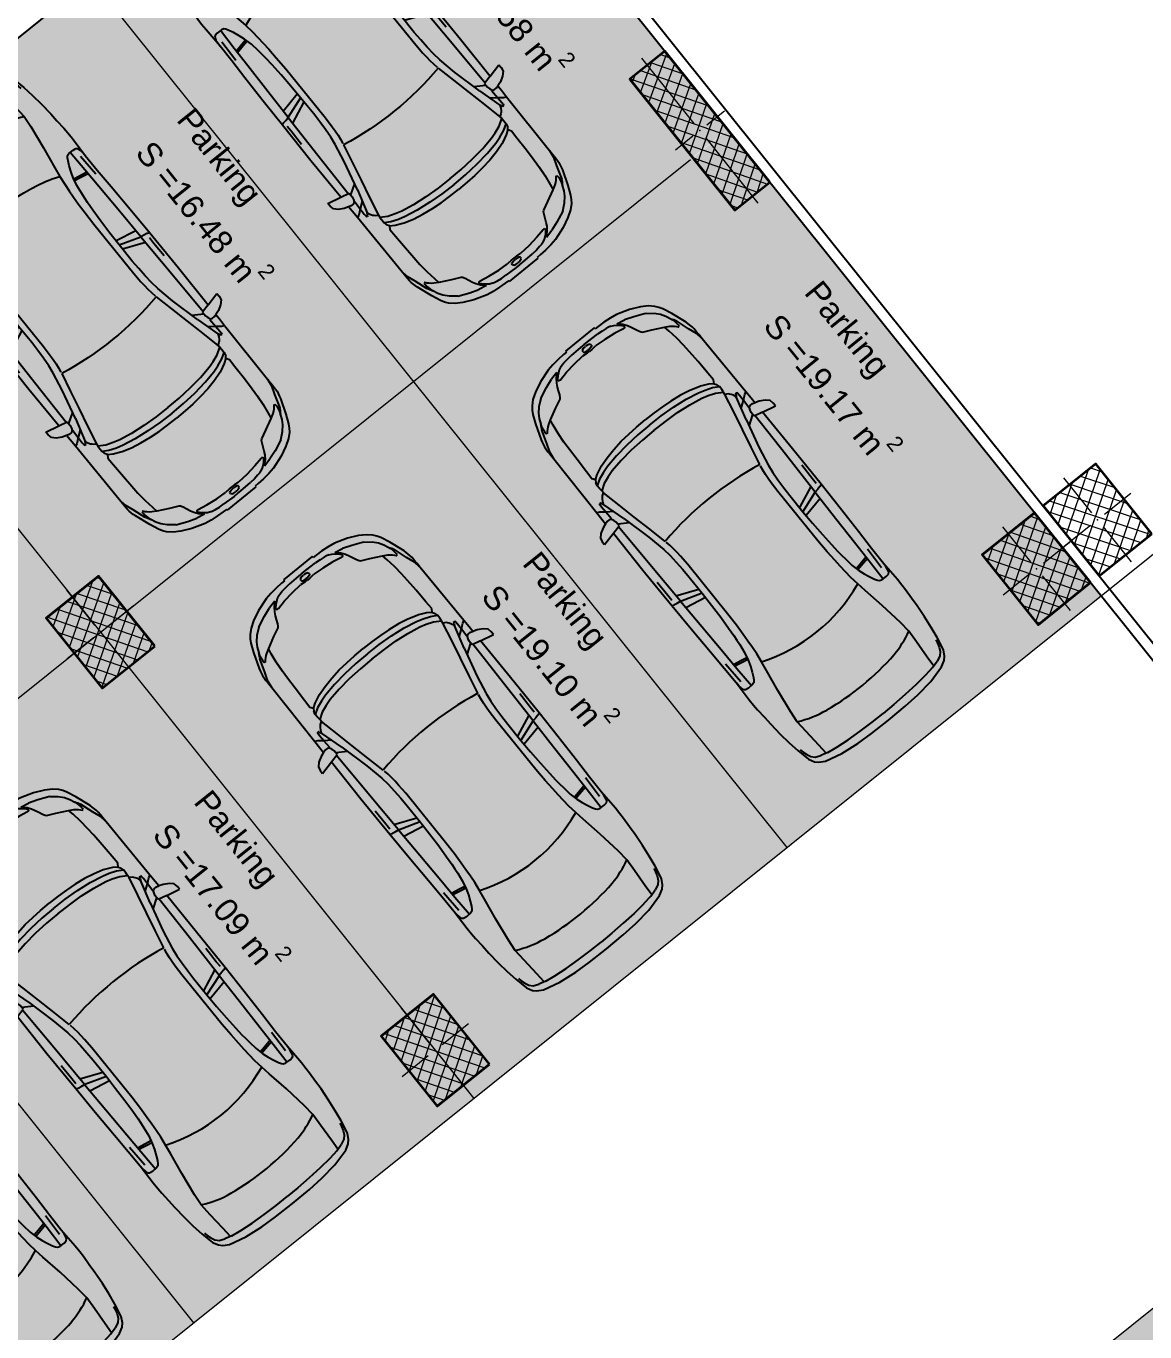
# Model space of a CAD drawing. Header units: metres. Extents: x 7511783 to 7512372, y 4692307 to 4692611.
# Drawn here: x 7511941.31 to 7511951.3, y 4692343.56 to 4692355.22 of the extents above; entities that cross this region are included whole.
import ezdxf

# ---------------------------------------------------------------- set-up
doc = ezdxf.new("R2010")
doc.units = ezdxf.units.M
for name, color, linetype, lineweight in [('A - Fill Zone_Pen_No__1', 7, 'Continuous', 0), ('A - Fill Zone_Pen_No__102', 254, 'Continuous', 0), ('A - Shtyllat', 7, 'Continuous', 0), ('A - Shtyllat_Pen_No__1', 7, 'Continuous', 0), ('A - Shtyllat_Pen_No__7', 7, 'Continuous', 0), ('A -Polyline_Pen_No__1', 7, 'Continuous', 0), ('A -Polyline_Pen_No__178', 43, 'Continuous', 0), ('A1 - Bodrumi -1', 7, 'Continuous', 0), ('A1 - Bodrumi -1_Pen_No__42', 8, 'Continuous', 0), ('bodrum 1 garazhat projekt', 7, 'Continuous', 0), ('garazhat-netw-amiri - b1', 20, 'Continuous', 0), ('Interior - Furniture _Pen_No__42', 8, 'Continuous', 0)]:
    doc.layers.add(name, color=color, linetype=linetype, lineweight=lineweight)
doc.styles.add('GENERATED_STYLE_1', font='arial.ttf')
pattern_1 = [(44.99999999999998, (0, 0), (-68.94290863686237, 68.94290863686243), []), (135.0000000000001, (0, 0), (68.94290863686219, 68.94290863686261), [])]

# ---------------------------------------------------------------- blocks, each defined once
blk = doc.blocks.new('Slab_4', base_point=(34583.08885707655, -54096.50522091701))
at = {"layer": 'A1 - Bodrumi -1_Pen_No__42', "color": 8, "linetype": 'Continuous', "lineweight": 25, "flags": 128}
blk.add_lwpolyline([(34583.08885707655, -54096.50522091701), (39036.49390857557, -73826.8491622882), (63168.79784286618, -68414.79881175431), (58723.04809055219, -48603.40321721155)], close=True, dxfattribs=at)
blk = doc.blocks.new('Slab_6', base_point=(63264.51523607764, -68393.3326743771))
at = {"layer": 'A1 - Bodrumi -1_Pen_No__42', "color": 8, "linetype": 'Continuous', "lineweight": 25, "flags": 128}
blk.add_lwpolyline([(63264.51523607764, -68393.3326743771), (83257.00457082294, -63909.70114019907), (75456.13369070938, -29146.91751099753, 0.0021919497620864), (57048.23205081843, -33332.54687322022), (60252.72529317138, -47612.63264707229), (58637.28843211705, -47925.70844958309), (58785.1422201114, -48589.27355840802), (58818.69832244765, -48581.63779186852)], format="xyb", close=True, dxfattribs=at)
blk = doc.blocks.new('Column_155', base_point=(53777.1903479538, -59346.75603761099))
at = {"layer": 'A - Shtyllat', "linetype": 'Continuous', "lineweight": 0}
h = blk.add_hatch(dxfattribs=at)
h.set_pattern_fill('CONCRETE_BLOCK', color=18, style=0, pattern_type=2)
h.set_pattern_definition(pattern_1)
h.paths.add_polyline_path([(54157.49394362318, -59671.36222227317), (53982.32727844208, -58890.77485406296), (53396.88675228442, -59022.1498529488), (53572.05341746553, -59802.737221159)])
at = {"layer": 'A - Shtyllat_Pen_No__1', "color": 7, "linetype": 'Continuous', "lineweight": 13}
for p, q in [((53759.67368143569, -59268.69730078997), (53672.09034884513, -58878.40361668486)), ((53855.24908477482, -59329.23937109287), (54147.96934785365, -59263.55187164996)), ((53699.13161113278, -59364.27270412909), (53406.41134805395, -59429.96020357202)), ((53794.70701447192, -59424.81477443201), (53882.29034706247, -59815.10845853711))]:
    blk.add_line(p, q, dxfattribs=at)
blk.add_point((53777.1903479538, -59346.75603761099), dxfattribs=at)
at = {"layer": 'A - Shtyllat_Pen_No__7', "color": 7, "linetype": 'Continuous', "lineweight": 35, "flags": 128}
blk.add_lwpolyline([(54157.49394362318, -59671.36222227317), (53982.32727844208, -58890.77485406296), (53396.88675228442, -59022.1498529488), (53572.05341746553, -59802.737221159)], close=True, dxfattribs=at)
blk = doc.blocks.new('Column_156', base_point=(52730.07264800667, -54680.53230855292))
at = {"layer": 'A - Shtyllat', "linetype": 'Continuous', "lineweight": 0}
h = blk.add_hatch(dxfattribs=at)
h.set_pattern_fill('CONCRETE_BLOCK', color=18, style=0, pattern_type=2)
h.set_pattern_definition(pattern_1)
h.paths.add_polyline_path([(53110.37624367606, -55005.13849321511), (52935.20957849494, -54224.5511250049), (52349.76905233729, -54355.92612389074), (52524.9357175184, -55136.51349210094)])
at = {"layer": 'A - Shtyllat_Pen_No__1', "color": 7, "linetype": 'Continuous', "lineweight": 13}
for p, q in [((52712.55598148856, -54602.4735717319), (52624.97264889801, -54212.1798876268)), ((52808.1313848277, -54663.01564203481), (53100.85164790652, -54597.32814259189)), ((52652.01391118565, -54698.04897507104), (52359.29364810682, -54763.73647451396)), ((52747.58931452478, -54758.59104537395), (52835.17264711535, -55148.88472947904))]:
    blk.add_line(p, q, dxfattribs=at)
blk.add_point((52730.07264800667, -54680.53230855292), dxfattribs=at)
at = {"layer": 'A - Shtyllat_Pen_No__7', "color": 7, "linetype": 'Continuous', "lineweight": 35, "flags": 128}
blk.add_lwpolyline([(53110.37624367606, -55005.13849321511), (52935.20957849494, -54224.5511250049), (52349.76905233729, -54355.92612389074), (52524.9357175184, -55136.51349210094)], close=True, dxfattribs=at)
blk = doc.blocks.new('Column_170', base_point=(60488.47486145736, -57840.71920536301))
at = {"layer": 'A - Shtyllat', "linetype": 'Continuous', "lineweight": 0}
h = blk.add_hatch(dxfattribs=at)
h.set_pattern_fill('CONCRETE_BLOCK', color=18, style=0, pattern_type=2)
h.set_pattern_definition(pattern_1)
h.paths.add_polyline_path([(60868.77845712675, -58165.32539002519), (60693.61179194562, -57384.73802181499), (60108.17126578798, -57516.11302070084), (60283.33793096909, -58296.70038891103)])
at = {"layer": 'A - Shtyllat_Pen_No__1', "color": 7, "linetype": 'Continuous', "lineweight": 13}
for p, q in [((60470.95819493925, -57762.660468542), (60383.3748623487, -57372.36678443689)), ((60566.53359827838, -57823.2025388449), (60859.25386135721, -57757.51503940199)), ((60410.41612463634, -57858.23587188112), (60117.69586155751, -57923.92337132405)), ((60505.99152797547, -57918.77794218404), (60593.57486056603, -58309.07162628913))]:
    blk.add_line(p, q, dxfattribs=at)
blk.add_point((60488.47486145736, -57840.71920536301), dxfattribs=at)
at = {"layer": 'A - Shtyllat_Pen_No__7', "color": 7, "linetype": 'Continuous', "lineweight": 35, "flags": 128}
blk.add_lwpolyline([(60868.77845712675, -58165.32539002519), (60693.61179194562, -57384.73802181499), (60108.17126578798, -57516.11302070084), (60283.33793096909, -58296.70038891103)], close=True, dxfattribs=at)
blk = doc.blocks.new('Column_171', base_point=(61169.62996149499, -57687.86550543923))
at = {"layer": 'A - Shtyllat', "linetype": 'Continuous', "lineweight": 0}
h = blk.add_hatch(dxfattribs=at)
h.set_pattern_fill('CONCRETE_BLOCK', color=18, style=0, pattern_type=2)
h.set_pattern_definition(pattern_1)
h.paths.add_polyline_path([(61549.93355716438, -58012.47169010141), (61374.76689198327, -57231.88432189122), (60789.32636582561, -57363.25932077705), (60964.49303100674, -58143.84668898725)])
at = {"layer": 'A - Shtyllat_Pen_No__1', "color": 7, "linetype": 'Continuous', "lineweight": 13}
for p, q in [((61152.11329497689, -57609.80676861821), (61064.52996238633, -57219.51308451311)), ((61091.57122467397, -57705.38217195734), (60798.85096159515, -57771.06967140026)), ((61247.68869831602, -57670.34883892112), (61540.40896139484, -57604.6613394782)), ((61187.14662801311, -57765.92424226025), (61274.72996060366, -58156.21792636536))]:
    blk.add_line(p, q, dxfattribs=at)
blk.add_point((61169.62996149499, -57687.86550543923), dxfattribs=at)
at = {"layer": 'A - Shtyllat_Pen_No__7', "color": 7, "linetype": 'Continuous', "lineweight": 35, "flags": 128}
blk.add_lwpolyline([(61549.93355716438, -58012.47169010141), (61374.76689198327, -57231.88432189122), (60789.32636582561, -57363.25932077705), (60964.49303100674, -58143.84668898725)], close=True, dxfattribs=at)
blk = doc.blocks.new('Column_172', base_point=(59506.10472816594, -53006.28710321696))
at = {"layer": 'A - Shtyllat', "linetype": 'Continuous', "lineweight": 0}
h = blk.add_hatch(dxfattribs=at)
h.set_pattern_fill('CONCRETE_BLOCK', color=18, style=0, pattern_type=2)
h.set_pattern_definition(pattern_1)
h.paths.add_polyline_path([(59865.47031882579, -53694.29609461875), (59537.03282161119, -52230.69477922462), (59146.73913750609, -52318.27811181517), (59475.17663472067, -53781.87942720931)])
at = {"layer": 'A - Shtyllat_Pen_No__1', "color": 7, "linetype": 'Continuous', "lineweight": 13}
for p, q in [((59488.58806164782, -52928.22836639594), (59324.36931304053, -52196.42770869888)), ((59428.04599134491, -53023.80376973507), (59232.89914929236, -53067.59543603035)), ((59584.16346498696, -52988.77043669884), (59779.31030703951, -52944.97877040357)), ((59523.62139468405, -53084.34584003798), (59687.84014329134, -53816.14649773505))]:
    blk.add_line(p, q, dxfattribs=at)
blk.add_point((59506.10472816594, -53006.28710321696), dxfattribs=at)
at = {"layer": 'A - Shtyllat_Pen_No__7', "color": 7, "linetype": 'Continuous', "lineweight": 35, "flags": 128}
blk.add_lwpolyline([(59865.47031882579, -53694.29609461875), (59537.03282161119, -52230.69477922462), (59146.73913750609, -52318.27811181517), (59475.17663472067, -53781.87942720931)], close=True, dxfattribs=at)
blk = doc.blocks.new('Car 05 22')
at = {"layer": 'Interior - Furniture _Pen_No__42', "color": 8, "linetype": 'Continuous', "lineweight": 25}
for p, q in [((1961.117547741, 983.221158223), (1928.938242309, 983.221158223)), ((1928.938242309, 983.221158223), (1957.843908175, 858.0544967500001)), ((1996.903176747, 974.9060932165999), (1961.117547741, 983.221158223)), ((2026.89661068, 945.007687052), (1996.903176747, 974.9060932165999)), ((2054.5732194, 897.577022836), (2026.89661068, 945.007687052)), ((-483.1389679684001, 817.2581826864), (-585.227090103, 801.027979058)), ((-372.3345973750002, 830.229933465), (-483.1389679684001, 817.2581826864)), ((-251.752794228, 841.043733947), (-372.3345973750002, 830.229933465)), ((-168.2198443133, 844.6061713611999), (-251.752794228, 841.043733947)), ((-78.35772569479998, 850.6357850930001), (-168.2198443133, 844.6061713611999)), ((-24.036324899, 852.2918850640001), (-78.35772569479998, 850.6357850930001)), ((40.3182760438, 852.3336850629998), (-24.036324899, 852.2918850640001)), ((230.8030912739, 845.5192631063), (40.3182760438, 852.3336850629998)), ((124.560977278, 791.3967861309999), (129.0398444, 820.4687779309999)), ((129.0398444, 820.4687779309999), (138.886242882, 832.3883788069998)), ((138.886242882, 832.3883788069998), (165.168377873, 840.275885275)), ((165.168377873, 840.275885275), (194.733578306, 844.324685204)), ((194.733578306, 844.324685204), (230.803091274, 845.519263106)), ((210.873013229, 809.2317387879999), (418.0703055720001, 816.1926024380003)), ((400.0158099590001, 847.596806379), (230.8030912739, 845.5192631063)), ((590.7241636140001, 851.6786068920001), (400.0158099590001, 847.596806379)), ((856.5325990199999, 856.169707455), (590.7241636140001, 851.6786068920001)), ((1129.8609284, 858.5331077519999), (856.5325990199999, 856.169707455)), ((1119.51383092, 833.2672045809999), (1115.14443198, 808.948201529)), ((1120.16623076, 836.3248049650001), (1119.51383092, 833.2672045809999)), ((1120.69723063, 838.160005195), (1120.16623076, 836.3248049650001)), ((1129.8609284, 858.5331077519999), (1120.69723063, 838.160005195)), ((1536.1071561, 860.3802508980001), (1129.8609284, 858.5331077519999)), ((1162.63563846, 830.4777734580001), (1220.13025657, 829.0713745190002)), ((1220.13025657, 829.0713745190002), (1369.65750367, 831.489072695)), ((1957.843908175, 858.0544967500001), (1536.1071561, 860.3802508980001)), ((1957.84390817, 858.0544967500001), (1977.22141076, 777.427813481)), ((2067.91700908, 857.6794056350001), (2054.5732194, 897.577022836)), ((2119.91703998, 857.4374531180001), (2067.91700908, 857.6794056350001)), ((2075.28112592, 835.6608695470001), (2067.91700908, 857.6794056350001)), ((2075.2191259, 809.3983893609999), (2075.28112592, 835.6608695470001)), ((2193.165590015, 856.4504063259001), (2119.91703998, 857.4374531180001)), ((2166.81146925, 813.814537484), (2182.27381684, 834.081841238)), ((2182.27381684, 834.081841238), (2193.16559002, 856.4504063260001)), ((2808.01466132, 852.5547640039999), (2193.165590015, 856.4504063259001)), ((2855.711363900001, 852.6327640009998), (2808.01466132, 852.5547640039999)), ((2808.01466132, 852.5547640039999), (2876.86636504, 843.317264394)), ((2891.44016583, 852.5287640049999), (2855.711363900001, 852.6327640009998)), ((2876.86636504, 843.317264394), (2954.16376923, 813.731165643)), ((2922.51356751, 852.034364026), (2891.44016583, 852.5287640049999)), ((2904.11849592, 832.8863289209997), (2905.06820589, 832.8379901159999)), ((2945.17226874, 849.4061641369999), (2922.51356751, 852.034364026)), ((2989.61447115, 839.6482645490003), (2945.17226874, 849.4061641369999)), ((3013.55027244, 833.064864827), (2989.61447115, 839.6482645490003)), ((3154.26138006, 782.5577669589998), (3013.55027244, 833.064864827)), ((-784.8200333720001, 721.8124613509999), (-815.0478655078, 667.7598955197002)), ((-757.6903274910002, 747.022066986), (-784.8200333720001, 721.8124613509999)), ((-706.3378894982, 775.7872218095), (-757.6903274910002, 747.022066986)), ((-729.425104913, 716.3992494200002), (-750.577082573, 669.7773949330001)), ((-701.0941271610001, 743.2591195180001), (-729.425104913, 716.3992494200002)), ((-585.227090103, 801.027979058), (-706.3378894982, 775.7872218095)), ((-664.8727541800001, 760.961322365), (-701.0941271610001, 743.2591195180001)), ((-626.571782751, 772.4860242179999), (-664.8727541800001, 760.961322365)), ((-594.8871138119998, 778.4895580349998), (-626.571782751, 772.4860242179999)), ((125.693926866, 743.8968737240001), (124.560977278, 791.3967861309999)), ((327.3887276080001, 761.920895626), (125.394377448, 756.455747737)), ((132.429139117, 722.8048827370001), (125.693926866, 743.8968737240001)), ((146.670770152, 710.6062742990001), (132.429139117, 722.8048827370001)), ((171.252864179, 696.6287725440001), (146.670770152, 710.6062742990001)), ((521.9507803269998, 764.6728959719999), (327.3887276080001, 761.920895626)), ((355.2943663540001, 762.315609428), (339.1227247570001, 683.1192857359999)), ((373.4006373970002, 762.5717151969999), (357.2289958010001, 683.375391506)), ((813.627009446, 769.327996556), (521.9507803269998, 764.6728959719999)), ((1108.59023357, 773.98329714), (813.627009446, 769.327996556)), ((1036.25651944, 772.8416796290002), (996.5002997029998, 578.7916468290002)), ((1041.96657906, 578.0240872360001), (1107.56627095, 773.967136299)), ((1173.32542975, 774.895061201), (1090.33970038, 577.89253068)), ((1115.14443198, 808.948201529), (1108.59023357, 773.98329714)), ((1108.59023357, 773.98329714), (1537.61805657, 780.025947399)), ((1537.61805657, 780.025611521), (1974.99295641, 786.0764425990001)), ((2000.39650233, 701.591770694), (1730.35620914, 633.8338533080002)), ((1939.15395607, 686.22492547), (1995.917261, 777.427813481)), ((1977.22141076, 777.427813481), (2019.59119012, 777.427813481)), ((2000.39650233, 701.591770694), (2213.53100788, 762.9814866290001)), ((2019.59119012, 777.427813481), (2044.48611622, 783.069509224)), ((2044.48611622, 783.069509224), (2063.35562216, 792.2740022800001)), ((2063.35562216, 792.2740022800001), (2070.42572439, 799.8521965630001)), ((2068.68333559, 787.696981005), (2065.39356605, 794.4584027669999)), ((2068.68333559, 787.696981005), (2148.02030692, 790.4828861469999)), ((2070.42572439, 799.8521965630001), (2075.2191259, 809.3983893609999)), ((2106.51930118, 732.1586113790001), (2148.02030692, 790.4828861469999)), ((2148.02030692, 790.4828861469999), (2166.81146925, 813.814537484)), ((2148.02030692, 790.4828861469999), (2205.61920777, 792.204186117)), ((2205.61920777, 792.204186117), (2227.21980808, 791.0038861380001)), ((2226.59190807, 769.8777067159999), (2213.53100788, 762.9814866290001)), ((2213.53100788, 762.9814866290001), (2238.34670825, 752.240186817)), ((2234.36910819, 773.9630864369999), (2226.59190807, 769.8828865080001)), ((2227.21980808, 791.0038861380001), (2232.61990816, 790.029986155)), ((2232.61990816, 790.029986155), (2237.93539134, 787.2871225249999)), ((2238.46067648, 776.864360243), (2234.36910819, 773.9630864369999)), ((2240.81890828, 784.03918626), (2237.93539134, 787.2871225249999)), ((2238.34670825, 752.240186817), (2258.53170854, 739.717487037)), ((2238.46067648, 776.864360243), (2240.85090828, 780.5209863219999)), ((2240.85090828, 780.5209863219999), (2240.81890828, 784.03918626)), ((2258.53170854, 739.717487037), (2269.0398087, 731.086787188)), ((2269.0398087, 731.086787188), (2278.83550884, 721.965087348)), ((2278.83550884, 721.965087348), (2293.79610906, 697.6509877739999)), ((2293.79610906, 697.6509877739999), (2317.1870094, 700.7385877199999)), ((2317.1870094, 700.7385877199999), (2345.74280982, 702.7498876850001)), ((2355.134199750001, 639.912801441), (2317.1870094, 700.7385877199999)), ((2345.74280982, 702.7498876850001), (2378.929310310001, 702.0184876970001)), ((2410.10490185, 649.1086815510001), (2378.929310310001, 702.0184876970001)), ((2378.929310310001, 702.0184876970001), (2410.57231077, 694.2028878339999)), ((2428.73881104, 681.7061880529999), (2457.25830016, 700.035535323)), ((2457.25830016, 700.035535323), (2535.4819126, 697.9905877680001)), ((2954.16376923, 813.731165643), (3075.78877375, 774.6896785450001)), ((3022.47491973, 758.305686711), (3023.66221975, 762.4851866380001)), ((3024.49924208, 753.7186598590001), (3022.47491973, 758.305686711)), ((3023.66221975, 762.4851866380001), (3034.64521991, 765.0503865930001)), ((3037.91041996, 743.452886971), (3024.49924208, 753.7186598590001)), ((3034.64521991, 765.0503865930001), (3046.93432009, 763.817386614)), ((3050.61522015, 730.6688871950001), (3037.91041996, 743.452886971)), ((3046.93432009, 763.817386614), (3060.9451203, 762.9292866300001)), ((3064.50712035, 714.6457874760001), (3050.61522015, 730.6688871950001)), ((3060.9451203, 762.9292866300001), (3089.85712072, 757.3861867269998)), ((3076.97452053, 697.807687771), (3064.50712035, 714.6457874760001)), ((3100.48402088, 763.1120866269999), (3075.78877375, 774.6896785450001)), ((3089.85712072, 757.3861867269998), (3108.43932099, 751.4304868319999)), ((3114.13862108, 753.3111867989999), (3100.48402088, 763.1120866269999)), ((3108.43932099, 751.4304868319999), (3122.8656212, 746.4359869189999)), ((3122.8656212, 746.4359869189999), (3114.13862108, 753.3111867989999)), ((3170.0706946, 726.5554905960001), (3122.8656212, 746.4359869189999)), ((3235.883818752, 747.6101556219), (3154.26138006, 782.5577669589998)), ((3211.69204952, 701.0151137130001), (3170.0706946, 726.5554905960001)), ((3254.25934432, 663.1775183300001), (3211.69204952, 701.0151137130001)), ((3269.07948628, 728.3294692490001), (3235.883818752, 747.6101556219)), ((3298.56678787, 705.6390702070001), (3269.07948628, 728.3294692490001)), ((3337.33388997, 663.3806719909999), (3298.56678787, 705.6390702070001)), ((-815.0478655078, 667.7598955197002), (-855.0523550635, 511.0116477078998)), ((-768.2719792499998, 602.2788720830002), (-782.764796709, 510.0106247469999)), ((-768.2719792499998, 602.2788720830002), (-750.577082573, 669.7773949330001)), ((-764.3441764490001, 617.261773195), (-665.728145997, 623.9546285630003)), ((-665.728145997, 623.9546285630003), (-500.877431885, 634.180288886)), ((-500.877431885, 634.180288886), (-383.0238853850001, 641.9613403830001)), ((-383.0238853850001, 641.9613403830001), (-274.220886173, 631.318400078)), ((-274.220886173, 631.318400078), (-56.404854203, 600.536895199)), ((-56.404854203, 600.536895199), (145.941775497, 566.5900898169999)), ((212.566754139, 676.5412700230002), (171.252864179, 696.6287725440001)), ((266.3151410770001, 654.566867265), (212.566754139, 676.5412700230002)), ((319.4903281550001, 636.426864989), (266.3151410770001, 654.566867265)), ((392.7088835140001, 617.8124267930001), (319.4903281550001, 636.426864989)), ((339.1227247570001, 683.1192857359999), (329.5580559370001, 633.8673348859999)), ((357.2289958010001, 683.375391506), (346.76505809, 629.492778784)), ((474.8166917820001, 607.1053878569999), (392.7088835140001, 617.8124267930001)), ((521.3449804749999, 601.6186871690002), (474.8166917820001, 607.1053878569999)), ((569.9935686519999, 596.8381865689998), (521.3449804749999, 601.6186871690002)), ((652.59274858, 590.9845858339997), (569.9935686519999, 596.8381865689998)), ((772.8388193580001, 584.9903850819998), (652.59274858, 590.9845858339997)), ((907.2666866909999, 580.298084493), (772.8388193580001, 584.9903850819998)), ((1403.02450604, 584.4121905939998), (1316.09897866, 580.475793563)), ((1483.8761315, 590.1361862749999), (1403.02450604, 584.4121905939998)), ((1562.00595611, 600.596478384), (1483.8761315, 590.1361862749999)), ((1730.35620914, 633.8338533080002), (1562.00595611, 600.596478384)), ((1779.61280153, 581.7538898049997), (1952.84760406, 621.338789111)), ((1952.84760406, 621.338789111), (2122.045506540001, 659.9572884350001)), ((2122.045506540001, 659.9572884350001), (2293.79610906, 697.6509877739999)), ((2293.79610906, 697.6386630720001), (2293.79610906, 697.6509877739999)), ((2379.77420337, 575.387091212), (2355.13301598, 639.9159014410001)), ((2436.02871163, 583.2244924540001), (2410.10490185, 649.1086815510001)), ((2410.57231077, 694.2028878339999), (2410.58631694, 694.1782473540001)), ((2428.73881104, 681.7061880529999), (2410.57231077, 694.2028878339999)), ((2428.77597173, 681.700745325), (2428.73881104, 681.7061880529999)), ((2428.77597173, 681.700745325), (2456.66545813, 639.8418234830003)), ((2453.63941421, 521.616582688), (2436.02871163, 583.2244924540001)), ((2456.66545813, 639.8418234830003), (2487.236391870001, 574.2621729599999)), ((2535.422612600001, 697.9916562040003), (2673.21491462, 695.5089878119999)), ((2535.46586986, 697.9894090810001), (2535.4819126, 697.988971943)), ((2673.21491462, 695.5089878119999), (2787.200816290001, 691.4809878819998)), ((2787.200816290001, 691.4809878819998), (2868.415817480001, 687.223087957)), ((2868.395882330001, 687.22488671), (2959.72331881, 678.984388101)), ((2959.72331881, 678.984388101), (2868.415817480001, 687.1969879569999)), ((2959.72331881, 678.984388101), (3047.2313201, 666.2002883250001)), ((3047.20992906, 666.2041971140001), (3100.00912087, 656.556188494)), ((3100.00912087, 656.556188494), (3076.97452053, 697.807687771)), ((3152.92075342, 553.873393456), (3100.00912087, 656.556188494)), ((3301.867263790001, 602.80900872), (3254.25934432, 663.1775183300001)), ((3301.867263790001, 602.80900872), (3346.015513130001, 501.4217980699999)), ((3374.49419199, 603.583974516), (3337.33388997, 663.3806719909999)), ((3418.40079436, 512.7439783509999), (3374.49419199, 603.583974516)), ((-855.0523550635, 511.0116477078998), (-874.6778528530002, 344.9579771100001)), ((-782.7621654889999, 510.027376359), (-794.5333543099999, 390.6265818930001)), ((145.941775497, 566.5900898169999), (233.261172115, 552.312592089)), ((233.261172115, 552.312592089), (315.3092800730001, 541.359190513)), ((315.2936019620001, 541.3606176840001), (384.2945810830001, 535.0794906230001)), ((384.2815104790001, 535.080362318), (454.174320738, 530.4191213629999)), ((454.170282107, 530.4193907049998), (526.242583163, 526.2868907769997)), ((526.2331313149998, 526.2873073839999), (627.7018846490002, 521.814890855)), ((627.698546207, 521.8149872519999), (756.75876515, 518.0884218199999)), ((756.75876515, 518.0884218199999), (1322.62824821, 518.052230308)), ((1041.96657906, 578.0240872360001), (907.2666866909999, 580.298084493)), ((1227.79815085, 577.5186957939999), (1041.96657906, 578.0240872360001)), ((1316.09897866, 580.475793563), (1227.79815085, 577.5186957939999)), ((1322.62824821, 518.052230308), (1420.49779626, 521.652890858)), ((1420.49066257, 521.652523245), (1466.64156934, 524.030772681)), ((1466.62639694, 524.0299908169999), (1510.87647584, 527.594696836)), ((1510.85529759, 527.5929907539999), (1554.25309822, 533.0576906580001)), ((1554.25309822, 533.0576906580001), (1596.82961355, 540.969674969)), ((1597.28918852, 541.1774857889999), (1596.65116701, 540.8889849259999)), ((1610.72419049, 544.0665862469999), (1779.61280153, 581.7538898049997)), ((2397.334105950001, 514.2584815219999), (2379.77250853, 575.3929912130001)), ((2419.31580918, 395.7362626700001), (2397.33316008, 514.2635815229997)), ((2477.61661773, 401.0764635800001), (2453.63941421, 521.616582688)), ((2487.236391870001, 574.2621729599999), (2491.79934275, 562.0052962960001)), ((2491.79994982, 562.0052962960001), (2517.90263133, 477.034766618)), ((2517.90263133, 477.034766618), (2537.54372273, 384.0810341510001)), ((3189.62073735, 475.569766106), (3152.92075342, 553.873393456)), ((3199.39883308, 466.7584630290001), (3189.62073735, 475.569766106)), ((3220.69886845, 454.388540188), (3199.39883308, 466.7584630290001)), ((3346.015513130001, 501.4217980699999), (3374.297465860001, 419.557472908)), ((3457.47689648, 393.0984834030001), (3418.40079436, 512.7439783509999)), ((-794.5333543099999, 390.6265818930001), (-802.4328468090001, 258.715288008)), ((2433.73206705, 266.091642182), (2419.31580918, 395.7362626700001)), ((2493.88922012, 269.050242651), (2477.61661773, 401.0764635800001)), ((2537.54372273, 384.0810341510001), (2551.45611664, 285.6281997640001)), ((3256.10680826, 439.2417534179999), (3220.67662376, 454.4014587129999)), ((3288.390194130001, 425.101248479), (3256.10680826, 439.2417534179999)), ((3319.36158057, 408.41284265), (3288.390194130001, 425.101248479)), ((3353.46269085, 384.2512837760001), (3319.36158057, 408.41284265)), ((3321.23357975, 370.497229407), (3320.99727986, 362.132926485)), ((3320.99727986, 362.132926485), (3338.31527228, 276.8564967000001)), ((3324.654278260001, 377.297531782), (3321.23357975, 370.497229407)), ((3328.30797666, 379.591332583), (3324.654278260001, 377.297531782)), ((3338.468372210001, 379.4523325350001), (3328.30797666, 379.591332583)), ((3363.640761200001, 357.811724976), (3338.468372210001, 379.4523325350001)), ((3377.182392130001, 359.9734848010001), (3353.46269085, 384.2512837760001)), ((3396.66521323, 315.8049103040001), (3363.640761200001, 357.811724976)), ((3391.09039087, 344.247647689), (3374.297465860001, 419.557472908)), ((3391.09039087, 344.247647689), (3377.182392130001, 359.9734848010001)), ((3468.34279707, 330.9338860280001), (3457.47689648, 393.0984834030001)), ((-874.6778528530002, 344.9579771100001), (-882.944054645, 194.680643518)), ((-802.4328468090001, 258.715288008), (-806.8131426489999, 124.936494209)), ((2441.61713002, 131.955220918), (2433.73181129, 266.093942182)), ((2503.10292147, 133.173421111), (2493.88922012, 269.050242651)), ((2551.45611664, 285.6281997640001), (2559.71041303, 193.693567653)), ((3338.31527228, 276.8564967000001), (3351.882966340001, 172.661960307)), ((3408.0703938, 289.3779877820001), (3396.66521323, 315.8049103040001)), ((3408.0703938, 289.3779877820001), (3413.77629411, 267.259988716)), ((3413.77548775, 267.2641933500001), (3418.45445829, 242.866384828)), ((3418.452194370001, 242.878189745), (3424.044894670001, 200.723791525)), ((3474.4914974, 263.721088865), (3468.34279707, 330.9338860280001)), ((3478.33319761, 199.917191559), (3474.4914974, 263.721088865)), ((-882.944054645, 194.680643518), (-885.3767076889999, 0)), ((-806.8131426489999, 124.936494209), (-808.0470753050001, 0)), ((2444.0197128, -0.0273000043277), (2441.61701245, 131.957220918)), ((2506.01959488, -3.86e-13), (2503.10292147, 133.173421111)), ((2559.71041303, 193.693567653), (2564.38081099, 101.185635342)), ((3351.882966340001, 172.661960307), (3358.343763510001, 75.87012649980001)), ((3424.044894670001, 200.723791525), (3427.72848251, 152.023715234)), ((3432.36383112, 39.98011396419999), (3427.72848251, 152.023715234)), ((3479.35651311, 164.9481933352), (3478.33319761, 199.917191559)), ((3489.519598210001, 164.9481933352), (3479.35651311, 164.9481933352)), ((3489.519598210001, -164.9481933352), (3489.519598210001, 164.9481933352)), ((-885.3767076889999, 0), (-882.944054645, -194.680643518)), ((-806.8131426489999, -124.936494209), (-808.0470753050001, 1.477e-13)), ((2444.0197128, 0.0273000043271), (2441.61701245, -131.957220918)), ((2564.38081099, 101.185635342), (2566.01761027, -0.00610000213065)), ((2564.38081099, -101.185635342), (2566.01761027, 0.00610000212997)), ((3353.95786543, 27.8932505984), (3358.343763510001, 75.87012649980001)), ((3353.95786543, 27.8932505984), (3353.95786543, -0.7649002671629999)), ((3353.95786543, -27.8932505984), (3353.95786543, 0.7649002671619999)), ((3370.89075802, 11.74110410089999), (3370.32315827, -0.7649002671629999)), ((3370.89075802, -11.74110410089999), (3370.32315827, 0.7649002671619999)), ((3372.49235732, 23.6550082622), (3370.89075802, 11.74110410089999)), ((3376.267285060001, 38.99395092400001), (3372.49235732, 23.6550082622)), ((3381.98685317, 46.5714162664), (3376.267285060001, 38.99395092400001)), ((3386.21005132, 48.3522168884), (3381.98685317, 46.5714162664)), ((3386.21005132, 48.3522168884), (3394.28954778, 48.3522168884)), ((3398.51284593, 46.5714162664), (3394.28954778, 48.3522168884)), ((3404.23226311, 38.99375151340001), (3398.51284593, 46.5714162664)), ((3404.23226311, 38.99375151340001), (3408.00714178, 23.6550082622)), ((3408.00714178, 23.6550082622), (3409.766541010001, 8.055102813469999)), ((3409.766541010001, 8.055102813469999), (3409.766541010001, -4.961e-13)), ((3431.76949509, 57.3729975776), (3431.76949509, 56.7710829698)), ((3432.04453126, -0.0109000038072), (3432.36383112, 39.98011396419999)), ((3432.04453126, 0.0109000038063), (3432.36383112, -39.98011396419999)), ((2506.01959488, -2.78e-13), (2503.10292147, -133.173421111)), ((2559.71041303, -193.693567653), (2564.38081099, -101.185635342)), ((3351.882966340001, -172.661960307), (3358.343763510001, -75.87012649980001)), ((3353.95786543, -27.8932505984), (3358.343763510001, -75.87012649980001)), ((3372.49235732, -23.6550082622), (3370.89075802, -11.74110410089999)), ((3376.267285060001, -38.99395092400001), (3372.49235732, -23.6550082622)), ((3381.98685317, -46.5714162664), (3376.267285060001, -38.99395092400001)), ((3386.21005132, -48.3522168884), (3381.98685317, -46.5714162664)), ((3386.21005132, -48.3522168884), (3394.28954778, -48.3522168884)), ((3398.51284593, -46.5714162664), (3394.28954778, -48.3522168884)), ((3404.23226311, -38.99375151340001), (3398.51284593, -46.5714162664)), ((3404.23226311, -38.99375151340001), (3408.00714178, -23.6550082622)), ((3408.00714178, -23.6550082622), (3409.766541010001, -8.055102813469999)), ((3409.766541010001, -8.055102813469999), (3409.766541010001, -3.892e-13)), ((3432.36383112, -39.98011396419999), (3427.72848251, -152.023715234)), ((3431.76949509, -57.3729975776), (3431.76949509, -56.7710829698)), ((-882.944054645, -194.680643518), (-874.6778528530002, -344.9579771100001)), ((-802.4328468090001, -258.715288008), (-806.8131426489999, -124.936494209)), ((2441.61713002, -131.955220918), (2433.73181129, -266.093942182)), ((2503.10292147, -133.173421111), (2493.88922012, -269.050242651)), ((2551.45611664, -285.6281997640001), (2559.71041303, -193.693567653)), ((3338.31527228, -276.8564967000001), (3351.882966340001, -172.661960307)), ((3418.452194370001, -242.878189745), (3424.044894670001, -200.723791525)), ((3424.044894670001, -200.723791525), (3427.72848251, -152.023715234)), ((3474.4914974, -263.721088865), (3478.33319761, -199.917191559)), ((3478.33319761, -199.917191559), (3479.35651311, -164.9481933352)), ((3479.35651311, -164.9481933352), (3489.519598210001, -164.9481933352)), ((-874.6778528530002, -344.9579771100001), (-855.0523550635, -511.0116477078998)), ((-794.5333543099999, -390.6265818930001), (-802.4328468090001, -258.715288008)), ((2433.73206705, -266.091642182), (2419.31580918, -395.7362626700001)), ((2493.88922012, -269.050242651), (2477.61661773, -401.0764635800001)), ((2537.54372273, -384.0810341510001), (2551.45611664, -285.6281997640001)), ((3320.99727986, -362.132926485), (3338.31527228, -276.8564967000001)), ((3396.66521323, -315.8049103040001), (3363.640761200001, -357.811724976)), ((3391.09039087, -344.247647689), (3374.297465860001, -419.557472908)), ((3391.09039087, -344.247647689), (3377.182392130001, -359.9734848010001)), ((3408.0703938, -289.3779877820001), (3396.66521323, -315.8049103040001)), ((3408.0703938, -289.3779877820001), (3413.77629411, -267.259988716)), ((3413.77548775, -267.2641933500001), (3418.45445829, -242.866384828)), ((3457.47689648, -393.0984834030001), (3468.34279707, -330.9338860280001)), ((3468.34279707, -330.9338860280001), (3474.4914974, -263.721088865)), ((-782.7621654889999, -510.027376359), (-794.5333543099999, -390.6265818930001)), ((2419.31580918, -395.7362626700001), (2397.33316008, -514.2635815229997)), ((2477.61661773, -401.0764635800001), (2453.63941421, -521.616582688)), ((2517.90263133, -477.034766618), (2537.54372273, -384.0810341510001)), ((3220.69886845, -454.388540188), (3199.39883308, -466.7584630290001)), ((3256.10680826, -439.2417534179999), (3220.67662376, -454.4014587129999)), ((3288.390194130001, -425.101248479), (3256.10680826, -439.2417534179999)), ((3319.36158057, -408.41284265), (3288.390194130001, -425.101248479)), ((3353.46269085, -384.2512837760001), (3319.36158057, -408.41284265)), ((3321.23357975, -370.497229407), (3320.99727986, -362.132926485)), ((3324.654278260001, -377.297531782), (3321.23357975, -370.497229407)), ((3328.30797666, -379.591332583), (3324.654278260001, -377.297531782)), ((3338.468372210001, -379.4523325350001), (3328.30797666, -379.591332583)), ((3363.640761200001, -357.811724976), (3338.468372210001, -379.4523325350001)), ((3346.015513130001, -501.4217980699999), (3374.297465860001, -419.557472908)), ((3377.182392130001, -359.9734848010001), (3353.46269085, -384.2512837760001)), ((3418.40079436, -512.7439783509999), (3457.47689648, -393.0984834030001)), ((-855.0523550635, -511.0116477078998), (-815.0478655078, -667.7598955197002)), ((-768.2719792499998, -602.2788720830002), (-782.764796709, -510.0106247469999)), ((-56.404854203, -600.536895199), (145.941775497, -566.5900898169999)), ((145.941775497, -566.5900898169999), (233.261172115, -552.312592089)), ((233.261172115, -552.312592089), (315.3092800730001, -541.359190513)), ((315.2936019620001, -541.3606176840001), (384.2945810830001, -535.0794906230001)), ((384.2815104790001, -535.080362318), (454.174320738, -530.4191213629999)), ((454.170282107, -530.4193907049998), (526.242583163, -526.2868907769997)), ((526.2331313149998, -526.2873073839999), (627.7018846490002, -521.814890855)), ((627.698546207, -521.8149872519999), (756.75876515, -518.0884218199999)), ((756.75876515, -518.0884218199999), (1322.62824821, -518.052230308)), ((907.2666866909999, -580.298084493), (772.8388193580001, -584.9903850819998)), ((1041.96657906, -578.0240872360001), (907.2666866909999, -580.298084493)), ((1036.25651944, -772.8416796290002), (996.5002997029998, -578.7916468290002)), ((1227.79815085, -577.5186957939999), (1041.96657906, -578.0240872360001)), ((1041.96657906, -578.0240872360001), (1107.56627095, -773.967136299)), ((1173.32542975, -774.895061201), (1090.33970038, -577.89253068)), ((1316.09897866, -580.475793563), (1227.79815085, -577.5186957939999)), ((1403.02450604, -584.4121905939998), (1316.09897866, -580.475793563)), ((1322.62824821, -518.052230308), (1420.49779626, -521.652890858)), ((1420.49066257, -521.652523245), (1466.64156934, -524.030772681)), ((1466.62639694, -524.0299908169999), (1510.87647584, -527.594696836)), ((1510.85529759, -527.5929907539999), (1554.25309822, -533.0576906580001)), ((1554.25309822, -533.0576906580001), (1596.82961355, -540.969674969)), ((1597.28918852, -541.1774857889999), (1596.65116701, -540.8889849259999)), ((1610.72419049, -544.0665862469999), (1779.61280153, -581.7538898049997)), ((1779.61280153, -581.7538898049997), (1952.84760406, -621.338789111)), ((2379.77420337, -575.387091212), (2355.13301598, -639.9159014410001)), ((2397.334105950001, -514.2584815219999), (2379.77250853, -575.3929912130001)), ((2453.63941421, -521.616582688), (2436.02871163, -583.2244924540001)), ((2456.66545813, -639.8418234830003), (2487.236391870001, -574.2621729599999)), ((2487.236391870001, -574.2621729599999), (2491.79934275, -562.0052962960001)), ((2491.79994982, -562.0052962960001), (2517.90263133, -477.034766618)), ((3152.92075342, -553.873393456), (3100.00912087, -656.556188494)), ((3189.62073735, -475.569766106), (3152.92075342, -553.873393456)), ((3199.39883308, -466.7584630290001), (3189.62073735, -475.569766106)), ((3301.867263790001, -602.80900872), (3346.015513130001, -501.4217980699999)), ((3374.49419199, -603.583974516), (3418.40079436, -512.7439783509999)), ((-815.0478655078, -667.7598955197002), (-784.8200333720001, -721.8124613509999)), ((-768.2719792499998, -602.2788720830002), (-750.577082573, -669.7773949330001)), ((-764.3441764490001, -617.261773195), (-665.728145997, -623.9546285630003)), ((-729.425104913, -716.3992494200002), (-750.577082573, -669.7773949330001)), ((-665.728145997, -623.9546285630003), (-500.877431885, -634.180288886)), ((-500.877431885, -634.180288886), (-383.0238853850001, -641.9613403830001)), ((-383.0238853850001, -641.9613403830001), (-274.220886173, -631.318400078)), ((-274.220886173, -631.318400078), (-56.404854203, -600.536895199)), ((171.252864179, -696.6287725440001), (146.670770152, -710.6062742990001)), ((212.566754139, -676.5412700230002), (171.252864179, -696.6287725440001)), ((266.3151410770001, -654.566867265), (212.566754139, -676.5412700230002)), ((319.4903281550001, -636.426864989), (266.3151410770001, -654.566867265)), ((392.7088835140001, -617.8124267930001), (319.4903281550001, -636.426864989)), ((339.1227247570001, -683.1192857359999), (329.5580559370001, -633.8673348859999)), ((355.2943663540001, -762.315609428), (339.1227247570001, -683.1192857359999)), ((357.2289958010001, -683.375391506), (346.76505809, -629.492778784)), ((373.4006373970002, -762.5717151969999), (357.2289958010001, -683.375391506)), ((474.8166917820001, -607.1053878569999), (392.7088835140001, -617.8124267930001)), ((521.3449804749999, -601.6186871690002), (474.8166917820001, -607.1053878569999)), ((569.9935686519999, -596.8381865689998), (521.3449804749999, -601.6186871690002)), ((652.59274858, -590.9845858339997), (569.9935686519999, -596.8381865689998)), ((772.8388193580001, -584.9903850819998), (652.59274858, -590.9845858339997)), ((1483.8761315, -590.1361862749999), (1403.02450604, -584.4121905939998)), ((1562.00595611, -600.596478384), (1483.8761315, -590.1361862749999)), ((1730.35620914, -633.8338533080002), (1562.00595611, -600.596478384)), ((2000.39650233, -701.591770694), (1730.35620914, -633.8338533080002)), ((1939.15395607, -686.22492547), (1995.917261, -777.427813481)), ((1952.84760406, -621.338789111), (2122.045506540001, -659.9572884350001)), ((2122.045506540001, -659.9572884350001), (2293.79610906, -697.6509877739999)), ((2278.83550884, -721.965087348), (2293.79610906, -697.6509877739999)), ((2293.79610906, -697.6386630720001), (2293.79610906, -697.6509877739999)), ((2293.79610906, -697.6509877739999), (2317.1870094, -700.7385877199999)), ((2355.134199750001, -639.912801441), (2317.1870094, -700.7385877199999)), ((2410.10490185, -649.1086815510001), (2378.929310310001, -702.0184876970001)), ((2378.929310310001, -702.0184876970001), (2410.57231077, -694.2028878339999)), ((2436.02871163, -583.2244924540001), (2410.10490185, -649.1086815510001)), ((2428.73881104, -681.7061880529999), (2410.57231077, -694.2028878339999)), ((2410.57231077, -694.2028878339999), (2410.58631694, -694.1782473540001)), ((2428.77597173, -681.700745325), (2428.73881104, -681.7061880529999)), ((2428.73881104, -681.7061880529999), (2457.25830016, -700.035535323)), ((2428.77597173, -681.700745325), (2456.66545813, -639.8418234830003)), ((2457.25830016, -700.035535323), (2535.4819126, -697.9905877680001)), ((2535.422612600001, -697.9916562040003), (2673.21491462, -695.5089878119999)), ((2535.46586986, -697.9894090810001), (2535.4819126, -697.988971943)), ((2673.21491462, -695.5089878119999), (2787.200816290001, -691.4809878819998)), ((2787.200816290001, -691.4809878819998), (2868.415817480001, -687.223087957)), ((2868.395882330001, -687.22488671), (2959.72331881, -678.984388101)), ((2959.72331881, -678.984388101), (2868.415817480001, -687.1969879569999)), ((2959.72331881, -678.984388101), (3047.2313201, -666.2002883250001)), ((3047.20992906, -666.2041971140001), (3100.00912087, -656.556188494)), ((3076.97452053, -697.807687771), (3064.50712035, -714.6457874760001)), ((3100.00912087, -656.556188494), (3076.97452053, -697.807687771)), ((3254.25934432, -663.1775183300001), (3211.69204952, -701.0151137130001)), ((3301.867263790001, -602.80900872), (3254.25934432, -663.1775183300001)), ((3298.56678787, -705.6390702070001), (3337.33388997, -663.3806719909999)), ((3337.33388997, -663.3806719909999), (3374.49419199, -603.583974516)), ((-784.8200333720001, -721.8124613509999), (-757.6903274910002, -747.022066986)), ((-757.6903274910002, -747.022066986), (-706.3378894982, -775.7872218095)), ((-701.0941271610001, -743.2591195180001), (-729.425104913, -716.3992494200002)), ((-706.3378894982, -775.7872218095), (-585.227090103, -801.027979058)), ((-664.8727541800001, -760.961322365), (-701.0941271610001, -743.2591195180001)), ((-626.571782751, -772.4860242179999), (-664.8727541800001, -760.961322365)), ((-594.8871138119998, -778.4895580349998), (-626.571782751, -772.4860242179999)), ((-585.227090103, -801.027979058), (-483.149337101, -817.256968783)), ((125.693926866, -743.8968737240001), (124.560977278, -791.3967861309999)), ((124.560977278, -791.3967861309999), (129.0398444, -820.4687779309999)), ((327.3887276080001, -761.920895626), (125.394377448, -756.455747737)), ((132.429139117, -722.8048827370001), (125.693926866, -743.8968737240001)), ((146.670770152, -710.6062742990001), (132.429139117, -722.8048827370001)), ((210.873013229, -809.2317387879999), (418.0703055720001, -816.1926024380003)), ((521.9507803269998, -764.6728959719999), (327.3887276080001, -761.920895626)), ((813.627009446, -769.327996556), (521.9507803269998, -764.6728959719999)), ((1108.59023357, -773.98329714), (813.627009446, -769.327996556)), ((1108.59023357, -773.98329714), (1537.61805657, -780.025947399)), ((1115.14443198, -808.948201529), (1108.59023357, -773.98329714)), ((1119.51383092, -833.2672045809999), (1115.14443198, -808.948201529)), ((1537.61805657, -780.025611521), (1974.99295641, -786.0764425990001)), ((1957.84390817, -858.0544967500001), (1977.22141076, -777.427813481)), ((1977.22141076, -777.427813481), (2019.59119012, -777.427813481)), ((2000.39650233, -701.591770694), (2213.53100788, -762.9814866290001)), ((2019.59119012, -777.427813481), (2044.48611622, -783.069509224)), ((2044.48611622, -783.069509224), (2063.35562216, -792.2740022800001)), ((2063.35562216, -792.2740022800001), (2070.42572439, -799.8521965630001)), ((2068.68333559, -787.696981005), (2065.39356605, -794.4584027669999)), ((2068.68333559, -787.696981005), (2148.02030692, -790.4828861469999)), ((2070.42572439, -799.8521965630001), (2075.2191259, -809.3983893609999)), ((2075.2191259, -809.3983893609999), (2075.28112592, -835.6608695470001)), ((2106.51930118, -732.1586113790001), (2148.02030692, -790.4828861469999)), ((2148.02030692, -790.4828861469999), (2166.81146925, -813.814537484)), ((2148.02030692, -790.4828861469999), (2205.61920777, -792.204186117)), ((2166.81146925, -813.814537484), (2182.27381684, -834.081841238)), ((2205.61920777, -792.204186117), (2227.21980808, -791.0038861380001)), ((2213.53100788, -762.9814866290001), (2238.34670825, -752.240186817)), ((2226.59190807, -769.8777067159999), (2213.53100788, -762.9814866290001)), ((2234.36910819, -773.9630864369999), (2226.59190807, -769.8828865080001)), ((2227.21980808, -791.0038861380001), (2232.61990816, -790.029986155)), ((2232.61990816, -790.029986155), (2237.93539134, -787.2871225249999)), ((2238.46067648, -776.864360243), (2234.36910819, -773.9630864369999)), ((2240.81890828, -784.03918626), (2237.93539134, -787.2871225249999)), ((2238.34670825, -752.240186817), (2258.53170854, -739.717487037)), ((2238.46067648, -776.864360243), (2240.85090828, -780.5209863219999)), ((2240.85090828, -780.5209863219999), (2240.81890828, -784.03918626)), ((2258.53170854, -739.717487037), (2269.0398087, -731.086787188)), ((2269.0398087, -731.086787188), (2278.83550884, -721.965087348)), ((2317.1870094, -700.7385877199999), (2345.74280982, -702.7498876850001)), ((2345.74280982, -702.7498876850001), (2378.929310310001, -702.0184876970001)), ((2876.86636504, -843.317264394), (2954.16376923, -813.731165643)), ((2954.16376923, -813.731165643), (3075.78877375, -774.6896785450001)), ((3013.55027244, -833.064864827), (3154.26138006, -782.5577669589998)), ((3024.49924208, -753.7186598590001), (3022.47491973, -758.305686711)), ((3022.47491973, -758.305686711), (3023.66221975, -762.4851866380001)), ((3023.66221975, -762.4851866380001), (3034.64521991, -765.0503865930001)), ((3037.91041996, -743.452886971), (3024.49924208, -753.7186598590001)), ((3034.64521991, -765.0503865930001), (3046.93432009, -763.817386614)), ((3050.61522015, -730.6688871950001), (3037.91041996, -743.452886971)), ((3046.93432009, -763.817386614), (3060.9451203, -762.9292866300001)), ((3064.50712035, -714.6457874760001), (3050.61522015, -730.6688871950001)), ((3060.9451203, -762.9292866300001), (3089.85712072, -757.3861867269998)), ((3100.48402088, -763.1120866269999), (3075.78877375, -774.6896785450001)), ((3089.85712072, -757.3861867269998), (3108.43932099, -751.4304868319999)), ((3114.13862108, -753.3111867989999), (3100.48402088, -763.1120866269999)), ((3108.43932099, -751.4304868319999), (3122.8656212, -746.4359869189999)), ((3122.8656212, -746.4359869189999), (3114.13862108, -753.3111867989999)), ((3170.0706946, -726.5554905960001), (3122.8656212, -746.4359869189999)), ((3154.26138006, -782.5577669589998), (3235.883818752, -747.6101556219)), ((3211.69204952, -701.0151137130001), (3170.0706946, -726.5554905960001)), ((3235.883818752, -747.6101556219), (3269.07948628, -728.3294692490001)), ((3269.07948628, -728.3294692490001), (3298.56678787, -705.6390702070001)), ((-483.149337101, -817.256968783), (-372.3345973750002, -830.229933465)), ((-372.3345973750002, -830.229933465), (-251.752794228, -841.043733947)), ((-251.752794228, -841.043733947), (-168.2198443133, -844.6061713611999)), ((-168.2198443133, -844.6061713611999), (-78.35772569479998, -850.6357850930001)), ((-78.35772569479998, -850.6357850930001), (-24.036324899, -852.2918850640001)), ((-24.036324899, -852.2918850640001), (40.3182760438, -852.3336850629998)), ((40.3182760438, -852.3336850629998), (230.8030912739, -845.5192631063)), ((129.0398444, -820.4687779309999), (138.886242882, -832.3883788069998)), ((138.886242882, -832.3883788069998), (165.168377873, -840.275885275)), ((165.168377873, -840.275885275), (194.733578306, -844.324685204)), ((194.733578306, -844.324685204), (230.803091274, -845.519263106)), ((230.8030912739, -845.5192631063), (400.0158099590001, -847.596806379)), ((400.0158099590001, -847.596806379), (590.7241636140001, -851.6786068920001)), ((590.7241636140001, -851.6786068920001), (856.5325990199999, -856.169707455)), ((856.5325990199999, -856.169707455), (1129.8609284, -858.5331077519999)), ((1120.16623076, -836.3248049650001), (1119.51383092, -833.2672045809999)), ((1120.69723063, -838.160005195), (1120.16623076, -836.3248049650001)), ((1129.8609284, -858.5331077519999), (1120.69723063, -838.160005195)), ((1129.8609284, -858.5331077519999), (1536.1071561, -860.3802508980001)), ((1162.63563846, -830.4777734580001), (1220.13025657, -829.0713745190002)), ((1220.13025657, -829.0713745190002), (1369.65750367, -831.489072695)), ((1536.1071561, -860.3802508980001), (1957.84390817, -858.0544967500001)), ((1957.84390817, -858.0544967500001), (1928.938242309, -983.221158223)), ((2026.89661068, -945.007687052), (2054.5732194, -897.577022836)), ((2054.5732194, -897.577022836), (2067.917009081, -857.6794056350001)), ((2075.28112592, -835.6608695470001), (2067.91700908, -857.6794056350001)), ((2067.917009081, -857.6794056350001), (2119.91703998, -857.4374531180001)), ((2119.91703998, -857.4374531180001), (2193.165590015, -856.4504063259001)), ((2182.27381684, -834.081841238), (2193.16559002, -856.4504063260001)), ((2193.165590015, -856.4504063259001), (2808.01466132, -852.5547640039999)), ((2808.01466132, -852.5547640039999), (2876.86636504, -843.317264394)), ((2808.01466132, -852.5547640039999), (2855.711363900001, -852.6327640009998)), ((2855.711363900001, -852.6327640009998), (2891.44016583, -852.5287640049999)), ((2891.44016583, -852.5287640049999), (2922.51356751, -852.034364026)), ((2922.51356751, -852.034364026), (2945.17226874, -849.4061641369999)), ((2945.17226874, -849.4061641369999), (2989.61447115, -839.6482645490003)), ((2989.61447115, -839.6482645490003), (3013.55027244, -833.064864827)), ((1928.938242309, -983.221158223), (1961.117547741, -983.221158223)), ((1961.117547741, -983.221158223), (1996.903176747, -974.9060932165999)), ((1996.903176747, -974.9060932165999), (2026.89661068, -945.007687052))]:
    blk.add_line(p, q, dxfattribs=at)
for centre, radius, start, end in [((492.8743121958, 217.6762888661), 973.2499460395999, 154.1544541405, 170.9117329646), ((1649.811844864, 0), 1520.416064058, 158.6992078, 201.3007921999999), ((-1245.217819199, 0), 2907.303426369, 349.2141992177, 10.78580078235), ((1856.361619248, -1.736472437241999), 2353.963924674, 170.8803955853, 189.9222862500999), ((492.8743121958, -217.6762888661), 973.2499460395999, 191.230533967, 205.8455458595)]:
    blk.add_arc(centre, radius, start, end, dxfattribs=at)
blk = doc.blocks.new('A$C75F44AD6')
at = {"layer": 'A - Fill Zone_Pen_No__102', "linetype": 'Continuous', "lineweight": 0}
for points in [[(59991.7203948705, 19930.64094310736), (58982.26860161232, 24425.35674218999), (62099.52065412515, 25134.69445606514), (62489.81433823026, 25222.27778865569), (63499.74162273534, 20721.78404299705)], [(58982.26860161232, 24425.35674218999), (59991.7203948705, 19930.64094310736), (56496.56967609173, 19146.31631700226), (55490.05185497171, 23631.61662361279)], [(53369.34152051374, 18444.55485357564), (52365.12268152616, 22919.61030902986), (55198.70495233264, 23564.39832622944), (55492.35083890357, 23621.37176443781), (56496.56966440584, 19146.31630595746)], [(59991.7203948705, 19930.64094310736), (63500.57444646814, 20718.04061322853), (64668.11960864305, 15515.16137552425), (61160.17048288481, 14727.96476161162)], [(59991.7203948705, 19930.64094310736), (56496.56966884085, 19146.31634931399), (57664.11483248562, 13943.43700150102), (61160.17048288481, 14727.96476161162)], [(53369.34152051374, 18444.55485357564), (56496.56967681517, 19146.31627141714), (57664.11483649565, 13943.43704482863), (54536.88668816853, 13241.6755914516)], [(53369.34152051374, 18444.55485357564), (54536.88668816853, 13241.67559145159), (51407.9806881898, 12539.53762201698), (50240.43557167814, 17742.41693296275)], [(58814.14515963742, 8818.608379447542), (62312.15206327973, 9603.57394389982), (63373.93546944412, 4869.568475341221), (59875.82531984126, 4085.062018232362)]]:
    blk.add_hatch(color=7, dxfattribs=at).paths.add_polyline_path(points)
at = {"layer": 'A -Polyline_Pen_No__1', "color": 7, "linetype": 'Continuous', "lineweight": 13}
for points in [[(42087.06217824771, 5064.989677192556), (79343.92388317184, 13425.56593777065, 0.4142135623730928), (79495.27905892913, 13664.50444611849), (72619.24386005754, 44305.87227748326)], [(40546.73816656579, 10102.23500898805), (72546.02101099282, 17282.99131163904, 0.4119371924854632), (72773.55584919354, 17639.12025477676), (70188.28641531085, 29594.24605360522, 0.416493602296413), (69808.78583176671, 29915.31525826058), (65077.38357379868, 28853.57125763825)]]:
    blk.add_lwpolyline(points, format="xyb", dxfattribs=at)
for points in [[(62618.25453818682, 24649.8833209304), (64668.11960864305, 15515.16137552425)], [(58982.26860161232, 24425.35674218999), (61160.17050743209, 14727.96474551326)], [(55614.24976160442, 23078.15898923955), (57664.11483206066, 13943.4370438334)], [(52365.12268152616, 22919.61030902986), (54536.88668816853, 13241.67559145159)], [(39769.55684340729, 15392.7133479514), (63083.60880616578, 20624.47202160159)]]:
    blk.add_lwpolyline(points, dxfattribs=at)
at = {"layer": 'A -Polyline_Pen_No__178', "color": 43, "linetype": 'Continuous', "lineweight": 15}
blk.add_lwpolyline([(30866.49701634163, 49376.329149851), (36166.20537399461, 49376.38430194111, -0.4142135623730951), (36366.20745530925, 49176.38638327741), (36366.49666408314, 21385.56008941374, 0.4142135600739165), (36666.49978370014, 21085.56321141816), (41826.64963456783, 21085.61687066816), (55653.63136491052, 24231.97765419498, 0.0868223010048304), (60244.74436387299, 26483.54985159188, -0.0792847047104563), (65077.38357379868, 28853.57125763826)], format="xyb", dxfattribs=at)
at = {"layer": 'A - Shtyllat', "color": 7, "lineweight": 35}
for name, p in [('Column_172', (63272.6017445651, 20820.56151129342)), ('Column_156', (56496.56966440584, 19146.31630595746)), ('Column_171', (64936.12697789417, 16138.98310907114)), ('Column_170', (64254.97187785652, 15986.12940914737)), ('Column_155', (57543.68736435298, 14480.09257689939))]:
    blk.add_blockref(name, p, dxfattribs=at)
at = {"layer": 'A1 - Bodrumi -1', "color": 8, "linetype": 'Continuous', "lineweight": 25}
for name, p in [('Slab_6', (67031.01225247682, 5433.515940133279)), ('Slab_4', (38349.58587347571, 19730.34339359337))]:
    blk.add_blockref(name, p, dxfattribs=at)
at = {"layer": 'Interior - Furniture _Pen_No__42', "color": 8, "linetype": 'Continuous', "lineweight": 25, "xscale": -1, "zscale": 1000, "rotation": 102.9920884327157}
for p in [(60526.71501593176, 23794.41121647627), (57367.75262130085, 23065.56671607614)]:
    blk.add_blockref('Car 05 22', p, dxfattribs=at)
at = {"layer": 'Interior - Furniture _Pen_No__42', "color": 8, "linetype": 'Continuous', "lineweight": 25, "zscale": 1000, "rotation": 102.9920884327158}
for p in [(62275.68493778848, 16214.01483638054), (59116.72254315757, 15485.17033598039), (55599.68686327142, 14673.71018142047), (53066.24395805859, 14089.18725969133)]:
    blk.add_blockref('Car 05 22', p, dxfattribs=at)
at = {"layer": 'A - Fill Zone_Pen_No__1', "color": 7, "lineweight": 13, "char_height": 209.9999964237213, "attachment_point": 7, "style": 'GENERATED_STYLE_1'}
for s, insert, rotation in [('{\\fArial|b0|i0|c0|p34;Parking ^MS =16.58 m{\\H0.66x;\\S2^  ;}}', (61883.73009955191, 23377.46029816541), 282.64785816669905), ('{\\fArial|b0|i0|c0|p34;Parking ^MS =16.48 m{\\H0.66x;\\S2^  ;}}', (58643.10505558521, 22855.41498654132), 282.6578228421255), ('{\\fArial|b0|i0|c0|p34;Parking ^MS =19.17 m{\\H0.66x;\\S2^  ;}}', (63001.93962617213, 19004.90435840058), 283.02040435679055), ('{\\fArial|b0|i0|c0|p34;Parking ^MS =19.10 m{\\H0.66x;\\S2^  ;}}', (59677.96380095001, 17940.04992129913), 282.65782449450626), ('{\\fArial|b0|i0|c0|p34;Parking ^MS =17.09 m{\\H0.66x;\\S2^  ;}}', (56105.8407538725, 17315.85765422234), 282.64785751563113)]:
    blk.add_mtext(s, dxfattribs=dict(at, insert=insert, rotation=rotation))

msp = doc.modelspace()

# ---------------------------------------------------------------- linework, layer by layer
at = {"layer": 'garazhat-netw-amiri - b1'}
msp.add_circle((7511922.380949954, 4692382.212120953), 75.36126493235138, dxfattribs=at)

# ---------------------------------------------------------------- block references
at = {"layer": 'bodrum 1 garazhat projekt', "xscale": 0.001, "yscale": 0.001, "zscale": 0.001, "rotation": 26.04535599708318}
msp.add_blockref('A$C75F44AD6', (7511899.624007692, 4692307.794563157), dxfattribs=at)

doc.saveas('drawing.dxf')
